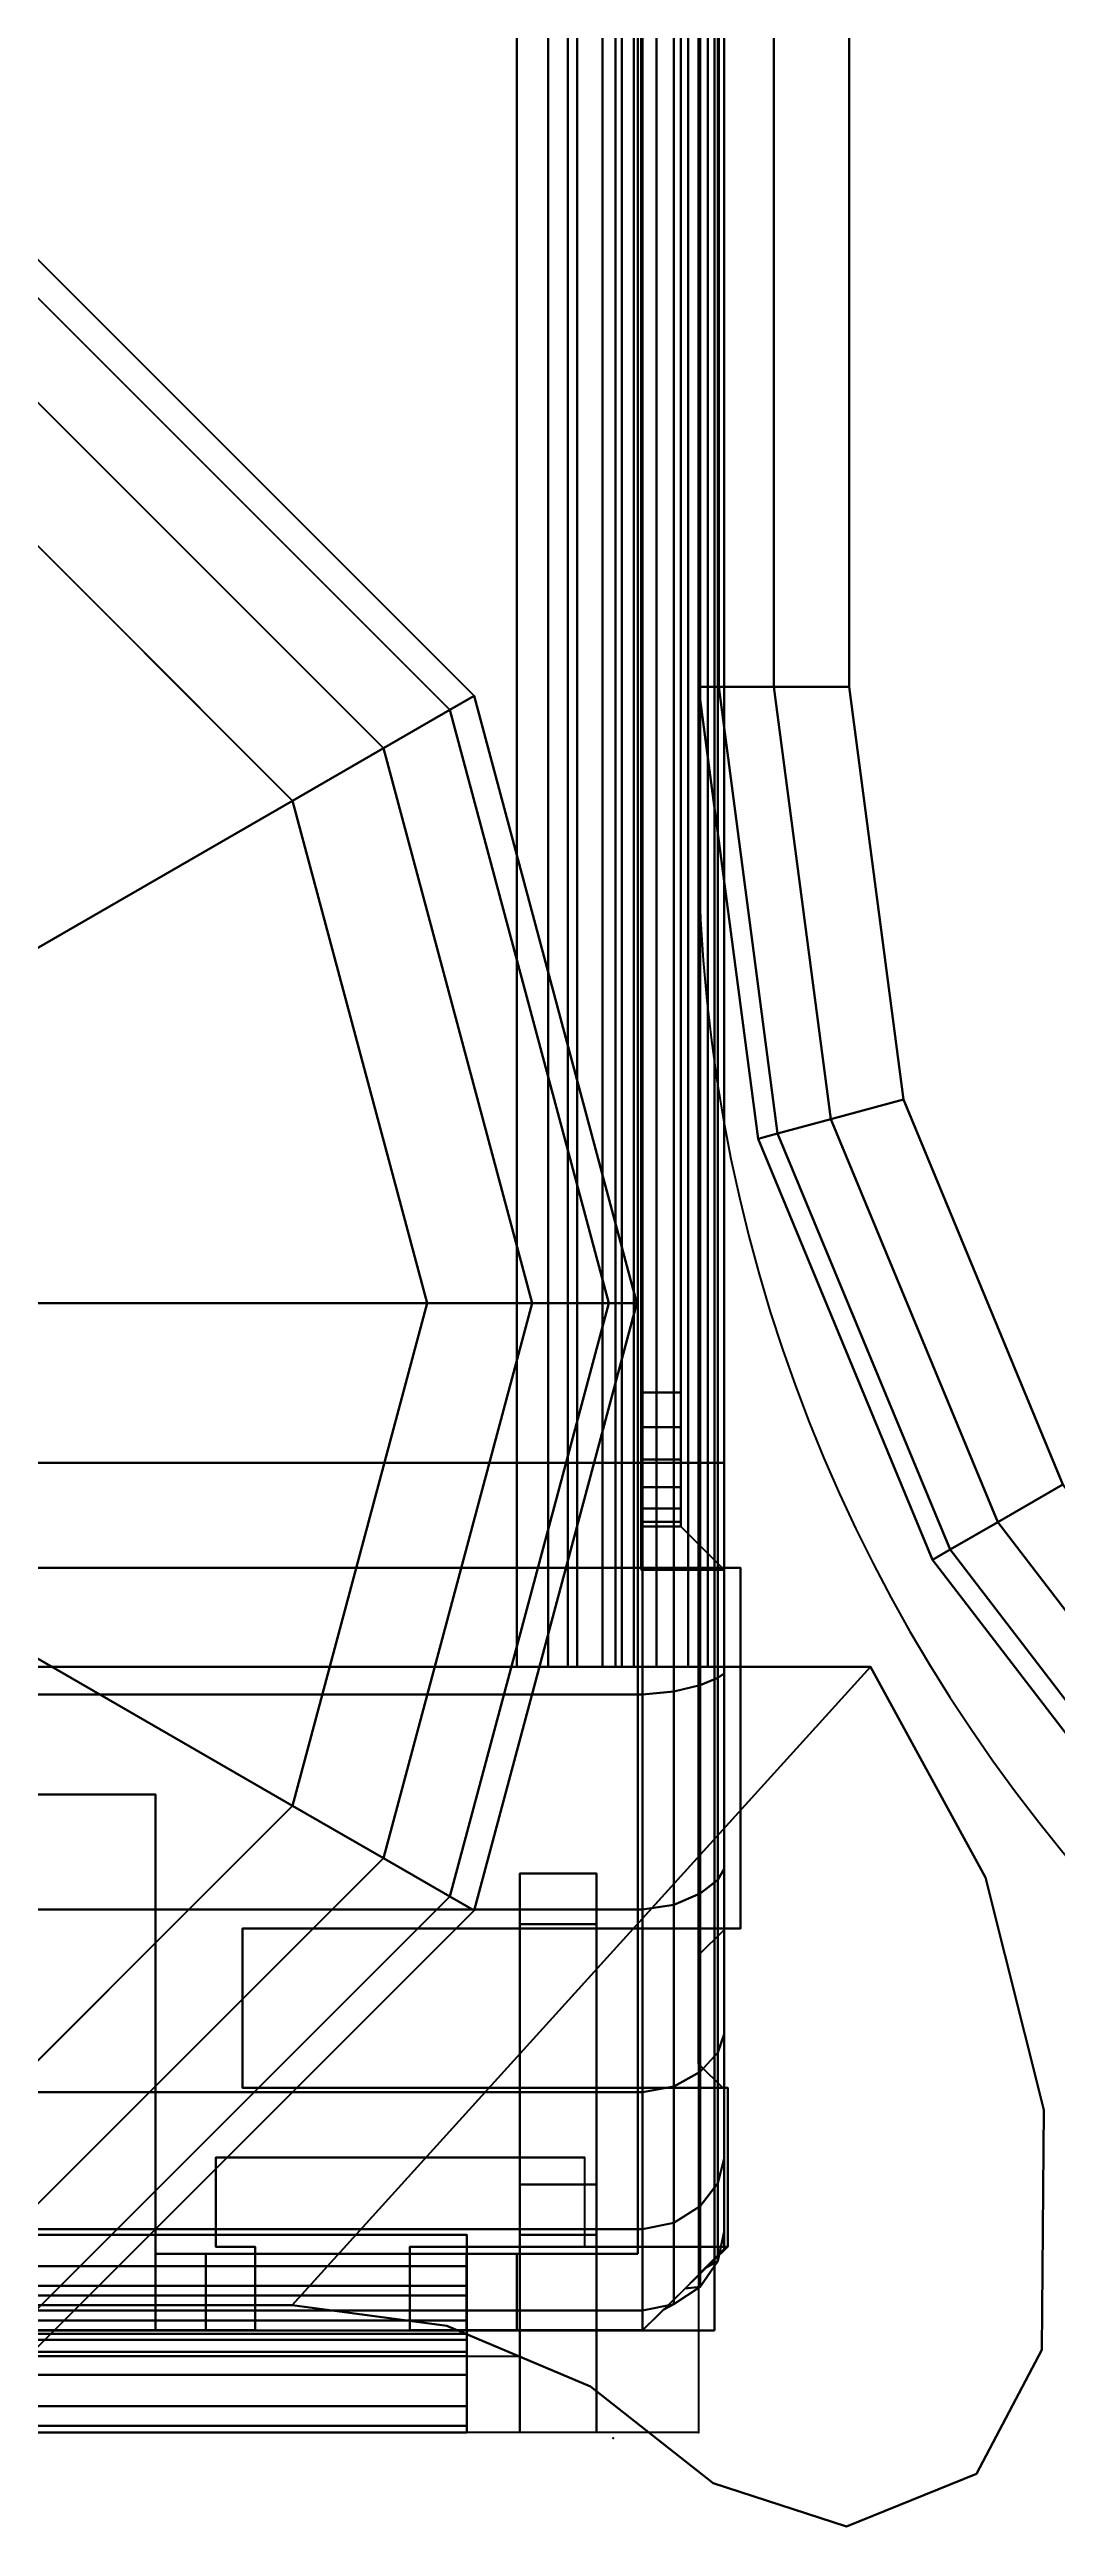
# Model space of a CAD drawing. Extents: x -170 to 1783, y -20 to 1205.
# Drawn here: x 171.407 to 172.194, y 685.189 to 687.13 of the extents above; entities that cross this region are included whole.
import ezdxf
from ezdxf.enums import TextEntityAlignment as Align

# ---------------------------------------------------------------- set-up
doc = ezdxf.new("R2010")
doc.units = 0
doc.header["$LTSCALE"] = 96
doc.header["$MEASUREMENT"] = 0
for name, color, linetype in [('A-FURN-3-PANEL-GLIDE', 7, 'Continuous'), ('A-FURN-3-PANEL-RACE', 7, 'Continuous'), ('A-FURN-3-PANEL-SIDE1', 7, 'Continuous'), ('A-FURN-3-PANEL-SIDE2', 7, 'Continuous'), ('A-FURN-3-PANEL-TOPCAP', 7, 'Continuous'), ('A-FURN-3-PANEL-TRIM', 7, 'Continuous'), ('A-FURN-3-WKSF-TOP', 7, 'Continuous'), ('A-FURN-3-WKSF-TRIM', 7, 'Continuous'), ('A-FURN-P-PNLS', 7, 'Continuous'), ('A-FURN-P-WKSF', 7, 'Continuous'), ('MAIN_PANEL', 7, 'Continuous'), ('MAIN_PANEL_COMP', 7, 'Continuous'), ('MAIN_WKSURF', 7, 'Continuous')]:
    doc.layers.add(name, color=color, linetype=linetype)

# ---------------------------------------------------------------- blocks, each defined once
blk = doc.blocks.new('EC-EFN-244')
at = {"layer": 'A-FURN-3-PANEL-GLIDE', "color": 20, "linetype": 'Continuous'}
for points in [[(22.6501, 1.8052, 0.2464), (22.6391, 1.8242, 0.1642), (23.115, 1.9517, 0.1642), (23.115, 1.9297, 0.2464)], [(22.6391, 1.8242, 0.1642), (22.6501, 1.8052, 0.0821), (23.115, 1.9297, 0.0821), (23.115, 1.9517, 0.1642)], [(23.115, 1.9297, 0.2464), (23.115, 1.9517, 0.1642), (23.5909, 1.8242, 0.1642), (23.5799, 1.8052, 0.2464)], [(23.115, 1.9517, 0.1642), (23.115, 1.9297, 0.0821), (23.5799, 1.8052, 0.0821), (23.5909, 1.8242, 0.1642)], [(22.6802, 1.7531, 0.3065), (22.6501, 1.8052, 0.2464), (23.115, 1.9297, 0.2464), (23.115, 1.8696, 0.3065)], [(22.6501, 1.8052, 0.0821), (22.6802, 1.7531, 0.022), (23.115, 1.8696, 0.022), (23.115, 1.9297, 0.0821)], [(23.115, 1.8696, 0.3065), (23.115, 1.9297, 0.2464), (23.5799, 1.8052, 0.2464), (23.5498, 1.7531, 0.3065)], [(23.115, 1.9297, 0.0821), (23.115, 1.8696, 0.022), (23.5498, 1.7531, 0.022), (23.5799, 1.8052, 0.0821)], [(22.7213, 1.682, 0.3285), (22.6802, 1.7531, 0.3065), (23.115, 1.8696, 0.3065), (23.115, 1.7875, 0.3285)], [(22.6802, 1.7531, 0.022), (22.7213, 1.682), (23.115, 1.7875), (23.115, 1.8696, 0.022)], [(23.115, 1.7875, 0.3285), (23.115, 1.8696, 0.3065), (23.5498, 1.7531, 0.3065), (23.5088, 1.682, 0.3285)], [(23.115, 1.8696, 0.022), (23.115, 1.7875), (23.5088, 1.682), (23.5498, 1.7531, 0.022)], [(22.3098, 1.4649, 0.2464), (22.2908, 1.4759, 0.1642), (22.6391, 1.8242, 0.1642), (22.6501, 1.8052, 0.2464)], [(22.2908, 1.4759, 0.1642), (22.3098, 1.4649, 0.0821), (22.6501, 1.8052, 0.0821), (22.6391, 1.8242, 0.1642)], [(22.3619, 1.4348, 0.3065), (22.3098, 1.4649, 0.2464), (22.6501, 1.8052, 0.2464), (22.6802, 1.7531, 0.3065)], [(22.3098, 1.4649, 0.0821), (22.3619, 1.4348, 0.022), (22.6802, 1.7531, 0.022), (22.6501, 1.8052, 0.0821)], [(23.5498, 1.7531, 0.3065), (23.5799, 1.8052, 0.2464), (23.9202, 1.4649, 0.2464), (23.8681, 1.4348, 0.3065)], [(23.5799, 1.8052, 0.0821), (23.5498, 1.7531, 0.022), (23.8681, 1.4348, 0.022), (23.9202, 1.4649, 0.0821)], [(23.5799, 1.8052, 0.2464), (23.5909, 1.8242, 0.1642), (23.9392, 1.4759, 0.1642), (23.9202, 1.4649, 0.2464)], [(23.5909, 1.8242, 0.1642), (23.5799, 1.8052, 0.0821), (23.9202, 1.4649, 0.0821), (23.9392, 1.4759, 0.1642)], [(23.0137, 1.1754, 0.3285), (22.7213, 1.682, 0.3285), (23.115, 1.7875, 0.3285), (23.115, 1.2025, 0.3285)], [(23.115, 1.2025, 0.3285), (23.115, 1.7875, 0.3285), (23.5088, 1.682, 0.3285), (23.2163, 1.1754, 0.3285)], [(22.433, 1.3937, 0.3285), (22.3619, 1.4348, 0.3065), (22.6802, 1.7531, 0.3065), (22.7213, 1.682, 0.3285)], [(22.3619, 1.4348, 0.022), (22.433, 1.3937), (22.7213, 1.682), (22.6802, 1.7531, 0.022)], [(23.5088, 1.682, 0.3285), (23.5498, 1.7531, 0.3065), (23.8681, 1.4348, 0.3065), (23.797, 1.3937, 0.3285)], [(23.5498, 1.7531, 0.022), (23.5088, 1.682), (23.797, 1.3937), (23.8681, 1.4348, 0.022)], [(22.9396, 1.1013, 0.3285), (22.433, 1.3937, 0.3285), (22.7213, 1.682, 0.3285), (23.0137, 1.1754, 0.3285)], [(23.2163, 1.1754, 0.3285), (23.5088, 1.682, 0.3285), (23.797, 1.3937, 0.3285), (23.2904, 1.1013, 0.3285)]]:
    blk.add_3dface(points, dxfattribs=at)
at = {"layer": 'A-FURN-3-PANEL-GLIDE', "color": 20, "linetype": 'Continuous', "invisible_edges": 12}
for points in [[(23.115, 1), (23.115, 1.7875), (22.7213, 1.682)], [(23.115, 1), (23.5088, 1.682), (23.115, 1.7875)], [(23.115, 1), (22.7213, 1.682), (22.433, 1.3937)], [(23.115, 1), (23.797, 1.3937), (23.5088, 1.682)]]:
    blk.add_3dface(points, dxfattribs=at)
at = {"layer": 'A-FURN-3-PANEL-RACE', "color": 40, "linetype": 'Continuous'}
for points, invisible_edges in [([(0.08, 2.0125, 3.515), (0.08, 2.0125, 0.3963), (23.92, 2.0125, 0.3963), (23.92, 2.0125, 3.515)], 8), ([(0.5, 1.5745, 0.3963), (23.5, 1.5745, 0.3963), (0.08, 2.0125, 0.3963), (0.08, 1.5745, 0.3963)], 3), ([(23.5, 1.5745, 0.3963), (23.92, 1.5745, 0.3963), (23.92, 2.0125, 0.3963), (0.08, 2.0125, 0.3963)], 8), ([(0.6, 2.0125, 4.0847), (0.6, 2.0125, 3.515), (23.4, 2.0125, 3.515), (23.4, 2.0125, 4.0847)], 2), ([(23.4, 1.9525, 3.515), (23.4, 1.9525, 4.0847), (23.4, 2.0125, 4.0847), (23.4, 2.0125, 3.515)], 2), ([(23.86, 1.9525, 3.515), (23.4, 1.9525, 3.515), (23.4, 2.0125, 3.515), (23.92, 2.0125, 3.515)], 8), ([(23.4, 1.9493, 4.1093), (23.4, 2.0072, 4.1248), (23.4, 2.0125, 4.0847), (23.4, 1.9525, 4.0847)], 5), ([(23.4, 1.9398, 4.1322), (23.4, 1.9918, 4.1622), (23.4, 2.0072, 4.1248), (23.4, 1.9493, 4.1093)], 5), ([(23.86, 1.5745, 3.515), (23.86, 1.9525, 3.515), (23.92, 2.0125, 3.515), (23.92, 1.5745, 3.515)], 2), ([(23.92, 1.8575, 3.1951), (23.92, 2.0125, 3.515), (23.92, 2.0125, 0.3963), (23.92, 1.8575, 1.4986)], 5), ([(23.92, 1.8181, 1.4986), (23.92, 1.8575, 1.4986), (23.92, 2.0125, 0.3963), (23.92, 1.5745, 0.3963)], 10), ([(23.92, 1.5745, 3.245), (23.92, 1.5745, 3.515), (23.92, 2.0125, 3.515), (23.92, 1.8575, 3.1951)], 4), ([(23.4, 1.9247, 4.1519), (23.4, 1.9671, 4.1943), (23.4, 1.9918, 4.1622), (23.4, 1.9398, 4.1322)], 5), ([(23.4, 1.905, 4.1669), (23.4, 1.935, 4.2189), (23.4, 1.9671, 4.1943), (23.4, 1.9247, 4.1519)], 5), ([(23.86, 1.9525, 0.4563), (0.14, 1.9525, 0.4563), (0.14, 1.9525, 3.515), (23.86, 1.9525, 3.515)], 4), ([(0.5, 1.5745, 0.4563), (0.14, 1.5745, 0.4563), (0.14, 1.9525, 0.4563), (23.5, 1.5745, 0.4563)], 12), ([(23.5, 1.5745, 0.4563), (0.14, 1.9525, 0.4563), (23.86, 1.9525, 0.4563), (23.86, 1.5745, 0.4563)], 1), ([(23.4, 1.9525, 3.515), (0.6, 1.9525, 3.515), (0.6, 1.9525, 4.0847), (23.4, 1.9525, 4.0847)], 1), ([(23.86, 1.9525, 0.4563), (23.86, 1.9525, 3.515), (23.86, 1.8575, 3.1951), (23.86, 1.8575, 1.4986)], 10), ([(23.86, 1.5745, 0.4563), (23.86, 1.9525, 0.4563), (23.86, 1.8575, 1.4986), (23.86, 1.8181, 1.4986)], 10), ([(23.86, 1.8575, 3.1951), (23.86, 1.9525, 3.515), (23.86, 1.5745, 3.515), (23.86, 1.5745, 3.245)], 1), ([(23.4, 1.8821, 4.1764), (23.4, 1.8976, 4.2344), (23.4, 1.935, 4.2189), (23.4, 1.905, 4.1669)], 5), ([(23.4, 1.8575, 4.1797), (23.4, 1.8575, 4.2397), (23.4, 1.8976, 4.2344), (23.4, 1.8821, 4.1764)], 4), ([(23.86, 1.5745, 1.7894), (23.86, 1.5745, 0.4563), (23.86, 1.8181, 1.4986), (23.86, 1.614, 1.7894)], 2), ([(23.92, 1.614, 1.7894), (23.92, 1.8181, 1.4986), (23.92, 1.5745, 0.3963), (23.92, 1.5745, 1.7894)], 2), ([(23.5, 1.2625, 0.3963), (23.5, 1.5745, 0.3963), (0.5, 1.5745, 0.3963), (21.902, 1.2625, 0.3963)], 6), ([(23.5, 1.2625, 0.4563), (21.902, 1.2625, 0.4563), (0.5, 1.5745, 0.4563), (23.5, 1.5745, 0.4563)], 6), ([(23.5, 1.5745, 0.3963), (23.5, 1.5745, 0.4563), (23.86, 1.5745, 0.4563), (23.92, 1.5745, 0.3963)], 4), ([(23.92, 1.5745, 0.3963), (23.86, 1.5745, 0.4563), (23.86, 1.5745, 1.7894), (23.92, 1.5745, 1.7894)], 1)]:
    blk.add_3dface(points, dxfattribs=dict(at, invisible_edges=invisible_edges))
for points in [[(0.6, 2.0072, 4.1248), (0.6, 2.0125, 4.0847), (23.4, 2.0125, 4.0847), (23.4, 2.0072, 4.1248)], [(0.6, 1.9918, 4.1622), (0.6, 2.0072, 4.1248), (23.4, 2.0072, 4.1248), (23.4, 1.9918, 4.1622)], [(0.6, 1.9671, 4.1943), (0.6, 1.9918, 4.1622), (23.4, 1.9918, 4.1622), (23.4, 1.9671, 4.1943)], [(0.6, 1.935, 4.2189), (0.6, 1.9671, 4.1943), (23.4, 1.9671, 4.1943), (23.4, 1.935, 4.2189)], [(23.4, 1.9493, 4.1093), (23.4, 1.9525, 4.0847), (0.6, 1.9525, 4.0847), (0.6, 1.9493, 4.1093)], [(23.4, 1.9398, 4.1322), (23.4, 1.9493, 4.1093), (0.6, 1.9493, 4.1093), (0.6, 1.9398, 4.1322)], [(23.4, 1.9247, 4.1519), (23.4, 1.9398, 4.1322), (0.6, 1.9398, 4.1322), (0.6, 1.9247, 4.1519)], [(0.6, 1.8976, 4.2344), (0.6, 1.935, 4.2189), (23.4, 1.935, 4.2189), (23.4, 1.8976, 4.2344)], [(23.4, 1.905, 4.1669), (23.4, 1.9247, 4.1519), (0.6, 1.9247, 4.1519), (0.6, 1.905, 4.1669)], [(23.4, 1.8821, 4.1764), (23.4, 1.905, 4.1669), (0.6, 1.905, 4.1669), (0.6, 1.8821, 4.1764)], [(0.6, 1.8575, 4.2397), (0.6, 1.8976, 4.2344), (23.4, 1.8976, 4.2344), (23.4, 1.8575, 4.2397)], [(23.4, 1.8575, 4.1797), (23.4, 1.8821, 4.1764), (0.6, 1.8821, 4.1764), (0.6, 1.8575, 4.1797)], [(0.6, 1.8575, 4.1797), (0.6, 1.8575, 4.2397), (23.4, 1.8575, 4.2397), (23.4, 1.8575, 4.1797)], [(23.86, 1.8575, 1.4986), (23.86, 1.8575, 3.1951), (23.92, 1.8575, 3.1951), (23.92, 1.8575, 1.4986)], [(23.92, 1.8181, 1.4986), (23.86, 1.8181, 1.4986), (23.86, 1.8575, 1.4986), (23.92, 1.8575, 1.4986)], [(23.86, 1.8575, 3.1951), (23.86, 1.5745, 3.245), (23.92, 1.5745, 3.245), (23.92, 1.8575, 3.1951)], [(23.92, 1.614, 1.7894), (23.86, 1.614, 1.7894), (23.86, 1.8181, 1.4986), (23.92, 1.8181, 1.4986)], [(23.92, 1.5745, 1.7894), (23.86, 1.5745, 1.7894), (23.86, 1.614, 1.7894), (23.92, 1.614, 1.7894)], [(23.5, 1.2625, 0.3963), (23.5, 1.2625, 0.4563), (23.5, 1.5745, 0.4563), (23.5, 1.5745, 0.3963)], [(23.86, 1.5745, 3.245), (23.86, 1.5745, 3.515), (23.92, 1.5745, 3.515), (23.92, 1.5745, 3.245)]]:
    blk.add_3dface(points, dxfattribs=at)
at = {"layer": 'A-FURN-3-PANEL-SIDE1', "color": 7, "linetype": 'Continuous'}
for points in [[(23.3224, 1.955, 43.7401), (23.3228, 0.045, 43.7401), (0.6776, 0.045, 43.7401), (0.6776, 1.955, 43.7401)], [(23.3224, 0.045, 4.2397), (23.3224, 1.955, 4.2397), (0.6776, 1.955, 4.2397), (0.6776, 0.045, 4.2397)], [(23.3228, 0.045, 43.7401), (23.3224, 1.955, 43.7401), (23.3224, 1.955, 4.2397), (23.3224, 0.045, 4.2397)]]:
    blk.add_3dface(points, dxfattribs=at)
at = {"layer": 'A-FURN-3-PANEL-SIDE2', "color": 7, "linetype": 'Continuous'}
blk.add_3dface([(0.6776, 1.955, 43.7401), (0.6776, 1.955, 4.2397), (23.3224, 1.955, 4.2397), (23.3224, 1.955, 43.7401)], dxfattribs=at)
at = {"layer": 'A-FURN-3-PANEL-TOPCAP', "color": 60, "linetype": 'Continuous'}
for points, invisible_edges in [([(0.76, 2.02, 44.286), (0.76, 2.02, 44.161), (23.24, 2.02, 44.161), (23.24, 2.02, 44.286)], 5), ([(23.24, 2, 44.141), (23.24, 2.02, 44.161), (0.76, 2.02, 44.161), (0.76, 2, 44.141)], 5), ([(23.24, 2.02, 44.036), (23.24, 2, 44.056), (0.76, 2, 44.056), (0.76, 2.02, 44.036)], 5), ([(0.76, 2.02, 44.036), (0.815, 2.02, 43.7741), (23.185, 2.02, 43.7741), (23.24, 2.02, 44.036)], 5), ([(23.185, 2.02, 43.7741), (0.815, 2.02, 43.7741), (0.815, 1.986, 43.7401), (23.185, 1.986, 43.7401)], 10), ([(23.185, 2.02, 43.7741), (23.185, 1.986, 43.7401), (23.2122, 1.986, 43.7365), (23.221, 2.02, 43.7693)], 5), ([(23.185, 2.02, 43.7741), (23.221, 2.02, 43.7693), (23.3404, 2.02, 44.0218), (23.24, 2.02, 44.036)], 10), ([(23.221, 2.02, 43.7693), (23.2122, 1.986, 43.7365), (23.2375, 1.986, 43.726), (23.2545, 2.02, 43.7554)], 5), ([(23.4331, 2.02, 43.9807), (23.3404, 2.02, 44.0218), (23.221, 2.02, 43.7693), (23.2545, 2.02, 43.7554)], 10), ([(23.2545, 2.02, 43.7554), (23.2375, 1.986, 43.726), (23.2593, 1.986, 43.7093), (23.2833, 2.02, 43.7333)], 5), ([(23.4051, 2.02, 44.2633), (23.24, 2.02, 44.286), (23.24, 2.02, 44.161), (23.3727, 2.02, 44.1426)], 10), ([(23.3727, 2.02, 44.1426), (23.24, 2.02, 44.161), (23.24, 2, 44.141), (23.3676, 2, 44.1232)], 10), ([(23.3456, 2, 44.0411), (23.24, 2, 44.056), (23.24, 2.02, 44.036), (23.3404, 2.02, 44.0218)], 10), ([(23.2545, 2.02, 43.7554), (23.2833, 2.02, 43.7333), (23.5111, 2.02, 43.9159), (23.4331, 2.02, 43.9807)], 10), ([(23.2833, 2.02, 43.7333), (23.2593, 1.986, 43.7093), (23.276, 1.986, 43.6875), (23.3054, 2.02, 43.7045)], 5), ([(23.3054, 2.02, 43.7045), (23.276, 1.986, 43.6875), (23.2864, 1.986, 43.6622), (23.3193, 2.02, 43.671)], 5), ([(23.5685, 2.02, 43.8323), (23.5111, 2.02, 43.9159), (23.2833, 2.02, 43.7333), (23.3054, 2.02, 43.7045)], 10), ([(23.3193, 2.02, 43.671), (23.2864, 1.986, 43.6622), (23.29, 1.986, 43.635), (23.324, 2.02, 43.635)], 1), ([(23.3054, 2.02, 43.7045), (23.3193, 2.02, 43.671), (23.601, 2.02, 43.7363), (23.5685, 2.02, 43.8323)], 10), ([(23.3193, 2.02, 43.671), (23.324, 2.02, 43.635), (23.606, 2.02, 43.635), (23.601, 2.02, 43.7363)], 8), ([(23.324, 2.02, 43.635), (23.324, -0.02, 43.635), (23.606, -0.02, 43.635), (23.606, 2.02, 43.635)], 5), ([(23.4431, 2, 43.998), (23.3456, 2, 44.0411), (23.3404, 2.02, 44.0218), (23.4331, 2.02, 43.9807)], 10), ([(23.4956, 2.02, 44.0891), (23.3727, 2.02, 44.1426), (23.3676, 2, 44.1232), (23.4856, 2, 44.0717)], 10), ([(23.5581, 2.02, 44.1974), (23.4051, 2.02, 44.2633), (23.3727, 2.02, 44.1426), (23.4956, 2.02, 44.0891)], 10), ([(23.5252, 2, 43.9301), (23.4431, 2, 43.998), (23.4331, 2.02, 43.9807), (23.5111, 2.02, 43.9159)], 10), ([(23.5995, 2.02, 44.0044), (23.4956, 2.02, 44.0891), (23.4856, 2, 44.0717), (23.5854, 2, 43.9903)], 10), ([(23.6879, 2.02, 44.0929), (23.5581, 2.02, 44.1974), (23.4956, 2.02, 44.0891), (23.5995, 2.02, 44.0044)], 10), ([(23.5858, 2, 43.8424), (23.5252, 2, 43.9301), (23.5111, 2.02, 43.9159), (23.5685, 2.02, 43.8323)], 10), ([(23.6202, 2, 43.7415), (23.5858, 2, 43.8424), (23.5685, 2.02, 43.8323), (23.601, 2.02, 43.7363)], 10), ([(23.6768, 2.02, 43.8949), (23.5995, 2.02, 44.0044), (23.5854, 2, 43.9903), (23.6595, 2, 43.8849)], 10), ([(23.7851, 2.02, 43.9575), (23.6879, 2.02, 44.0929), (23.5995, 2.02, 44.0044), (23.6768, 2.02, 43.8949)], 10), ([(23.6259, 2, 43.635), (23.6202, 2, 43.7415), (23.601, 2.02, 43.7363), (23.606, 2.02, 43.635)], 2), ([(23.606, 2.02, 43.635), (23.606, -0.02, 43.635), (23.6259, 0, 43.635), (23.6259, 2, 43.635)], 5), ([(23.7217, 2.02, 43.7687), (23.6768, 2.02, 43.8949), (23.6595, 2, 43.8849), (23.7024, 2, 43.7635)], 10), ([(23.8425, 2.02, 43.8011), (23.7851, 2.02, 43.9575), (23.6768, 2.02, 43.8949), (23.7217, 2.02, 43.7687)], 10), ([(23.731, 2.02, 43.635), (23.7217, 2.02, 43.7687), (23.7024, 2, 43.7635), (23.711, 2, 43.635)], 2), ([(23.711, 2, 43.635), (23.711, 0, 43.635), (23.731, -0.02, 43.635), (23.731, 2.02, 43.635)], 5), ([(23.856, 2.02, 43.635), (23.8425, 2.02, 43.8011), (23.7217, 2.02, 43.7687), (23.731, 2.02, 43.635)], 2), ([(23.856, -0.02, 43.635), (23.856, 2.02, 43.635), (23.731, 2.02, 43.635), (23.731, -0.02, 43.635)], 5), ([(23.8715, 2.0047, 43.635), (23.856, 2.02, 43.635), (23.856, -0.02, 43.635), (23.8715, -0.0047, 43.635)], 10), ([(0.76, 2, 44.141), (0.76, 2, 44.056), (23.24, 2, 44.056), (23.24, 2, 44.141)], 5), ([(23.3676, 2, 44.1232), (23.24, 2, 44.141), (23.24, 2, 44.056), (23.3456, 2, 44.0411)], 10), ([(23.4856, 2, 44.0717), (23.3676, 2, 44.1232), (23.3456, 2, 44.0411), (23.4431, 2, 43.998)], 10), ([(23.5854, 2, 43.9903), (23.4856, 2, 44.0717), (23.4431, 2, 43.998), (23.5252, 2, 43.9301)], 10), ([(23.6595, 2, 43.8849), (23.5854, 2, 43.9903), (23.5252, 2, 43.9301), (23.5858, 2, 43.8424)], 10), ([(23.7024, 2, 43.7635), (23.6595, 2, 43.8849), (23.5858, 2, 43.8424), (23.6202, 2, 43.7415)], 10), ([(23.711, 2, 43.635), (23.7024, 2, 43.7635), (23.6202, 2, 43.7415), (23.6259, 2, 43.635)], 2), ([(23.711, 0, 43.635), (23.711, 2, 43.635), (23.6259, 2, 43.635), (23.6259, 0, 43.635)], 5), ([(23.8715, -0.0047, 43.635), (23.8871, 0.0106, 43.635), (23.8871, 1.9894, 43.635), (23.8715, 2.0047, 43.635)], 10), ([(23.9035, 1.9727, 43.635), (23.8871, 1.9894, 43.635), (23.8871, 0.0106, 43.635), (23.9035, 0.0273, 43.635)], 10), ([(23.9035, 0.0273, 43.635), (23.92, 0.044, 43.635), (23.92, 1.956, 43.635), (23.9035, 1.9727, 43.635)], 8)]:
    blk.add_3dface(points, dxfattribs=dict(at, invisible_edges=invisible_edges))
for points in [[(23.24, 2.02, 44.286), (23.24, 2.0151, 44.3105), (0.76, 2.0151, 44.3105), (0.76, 2.02, 44.286)], [(23.24, 2.02, 44.286), (23.4051, 2.02, 44.2633), (23.4087, 2.0151, 44.2864), (23.24, 2.0151, 44.3105)], [(23.29, 1.955, 43.635), (23.324, 1.955, 43.635), (23.324, 2.02, 43.635), (23.29, 1.986, 43.635)], [(23.4051, 2.02, 44.2633), (23.5581, 2.02, 44.1974), (23.5669, 2.0151, 44.2168), (23.4087, 2.0151, 44.2864)], [(23.5581, 2.02, 44.1974), (23.6879, 2.02, 44.0929), (23.7022, 2.0151, 44.1072), (23.5669, 2.0151, 44.2168)], [(23.6879, 2.02, 44.0929), (23.7851, 2.02, 43.9575), (23.8045, 2.0151, 43.9663), (23.7022, 2.0151, 44.1072)], [(23.7851, 2.02, 43.9575), (23.8425, 2.02, 43.8011), (23.8656, 2.0151, 43.8047), (23.8045, 2.0151, 43.9663)], [(23.8425, 2.02, 43.8011), (23.856, 2.02, 43.635), (23.8715, 2.0047, 43.635), (23.8656, 2.0151, 43.8047)], [(23.24, 2.0151, 44.3105), (23.24, 2.0013, 44.3313), (0.76, 2.0013, 44.3313), (0.76, 2.0151, 44.3105)], [(23.24, 2.0013, 44.3313), (23.24, 1.9805, 44.3451), (0.76, 1.9805, 44.3451), (0.76, 2.0013, 44.3313)], [(23.24, 2.0151, 44.3105), (23.4087, 2.0151, 44.2864), (23.4144, 2.0013, 44.3065), (23.24, 2.0013, 44.3313)], [(23.24, 2.0013, 44.3313), (23.4144, 2.0013, 44.3065), (23.4194, 1.9805, 44.3203), (23.24, 1.9805, 44.3451)], [(23.4087, 2.0151, 44.2864), (23.5669, 2.0151, 44.2168), (23.5775, 2.0013, 44.2349), (23.4144, 2.0013, 44.3065)], [(23.4144, 2.0013, 44.3065), (23.5775, 2.0013, 44.2349), (23.5864, 1.9805, 44.248), (23.4194, 1.9805, 44.3203)], [(23.5669, 2.0151, 44.2168), (23.7022, 2.0151, 44.1072), (23.7172, 2.0013, 44.1222), (23.5775, 2.0013, 44.2349)], [(23.5775, 2.0013, 44.2349), (23.7172, 2.0013, 44.1222), (23.7287, 1.9805, 44.1337), (23.5864, 1.9805, 44.248)], [(23.7022, 2.0151, 44.1072), (23.8045, 2.0151, 43.9663), (23.8226, 2.0013, 43.977), (23.7172, 2.0013, 44.1222)], [(23.7172, 2.0013, 44.1222), (23.8226, 2.0013, 43.977), (23.8356, 1.9805, 43.9859), (23.7287, 1.9805, 44.1337)], [(23.8045, 2.0151, 43.9663), (23.8656, 2.0151, 43.8047), (23.8857, 2.0013, 43.8104), (23.8226, 2.0013, 43.977)], [(23.8226, 2.0013, 43.977), (23.8857, 2.0013, 43.8104), (23.8994, 1.9805, 43.8155), (23.8356, 1.9805, 43.9859)], [(23.8656, 2.0151, 43.8047), (23.8715, 2.0047, 43.635), (23.8871, 1.9894, 43.635), (23.8857, 2.0013, 43.8104)], [(23.8857, 2.0013, 43.8104), (23.8871, 1.9894, 43.635), (23.9035, 1.9727, 43.635), (23.8994, 1.9805, 43.8155)], [(23.24, 1.9805, 44.3451), (23.24, 1.956, 44.35), (0.76, 1.956, 44.35), (0.76, 1.9805, 44.3451)], [(23.185, 1.955, 43.7401), (23.185, 1.986, 43.7401), (0.815, 1.986, 43.7401), (0.815, 1.955, 43.7401)], [(23.185, 1.955, 43.7401), (23.2122, 1.955, 43.7365), (23.2122, 1.986, 43.7365), (23.185, 1.986, 43.7401)], [(23.2122, 1.955, 43.7365), (23.2375, 1.955, 43.726), (23.2375, 1.986, 43.726), (23.2122, 1.986, 43.7365)], [(23.2375, 1.955, 43.726), (23.2593, 1.955, 43.7093), (23.2593, 1.986, 43.7093), (23.2375, 1.986, 43.726)], [(23.24, 1.9805, 44.3451), (23.4194, 1.9805, 44.3203), (23.4216, 1.956, 44.3252), (23.24, 1.956, 44.35)], [(23.2593, 1.955, 43.7093), (23.276, 1.955, 43.6875), (23.276, 1.986, 43.6875), (23.2593, 1.986, 43.7093)], [(23.276, 1.955, 43.6875), (23.2864, 1.955, 43.6622), (23.2864, 1.986, 43.6622), (23.276, 1.986, 43.6875)], [(23.2864, 1.955, 43.6622), (23.29, 1.955, 43.635), (23.29, 1.986, 43.635), (23.2864, 1.986, 43.6622)], [(23.4194, 1.9805, 44.3203), (23.5864, 1.9805, 44.248), (23.5901, 1.956, 44.2528), (23.4216, 1.956, 44.3252)], [(23.5864, 1.9805, 44.248), (23.7287, 1.9805, 44.1337), (23.7332, 1.956, 44.1382), (23.5901, 1.956, 44.2528)], [(23.7287, 1.9805, 44.1337), (23.8356, 1.9805, 43.9859), (23.8405, 1.956, 43.9895), (23.7332, 1.956, 44.1382)], [(23.8356, 1.9805, 43.9859), (23.8994, 1.9805, 43.8155), (23.9043, 1.956, 43.8177), (23.8405, 1.956, 43.9895)], [(23.8994, 1.9805, 43.8155), (23.9035, 1.9727, 43.635), (23.92, 1.956, 43.635), (23.9043, 1.956, 43.8177)], [(0.76, 0.044, 44.35), (0.76, 1.956, 44.35), (23.24, 1.956, 44.35), (23.24, 0.044, 44.35)], [(23.4216, 0.044, 44.3252), (23.24, 0.044, 44.35), (23.24, 1.956, 44.35), (23.4216, 1.956, 44.3252)], [(23.5901, 0.044, 44.2528), (23.4216, 0.044, 44.3252), (23.4216, 1.956, 44.3252), (23.5901, 1.956, 44.2528)], [(23.7332, 0.044, 44.1382), (23.5901, 0.044, 44.2528), (23.5901, 1.956, 44.2528), (23.7332, 1.956, 44.1382)], [(23.8405, 0.044, 43.9895), (23.7332, 0.044, 44.1382), (23.7332, 1.956, 44.1382), (23.8405, 1.956, 43.9895)], [(23.9043, 0.044, 43.8177), (23.8405, 0.044, 43.9895), (23.8405, 1.956, 43.9895), (23.9043, 1.956, 43.8177)], [(23.92, 0.044, 43.635), (23.9043, 0.044, 43.8177), (23.9043, 1.956, 43.8177), (23.92, 1.956, 43.635)]]:
    blk.add_3dface(points, dxfattribs=at)
at = {"layer": 'A-FURN-3-PANEL-TRIM', "color": 60, "linetype": 'Continuous'}
for points, invisible_edges in [([(23.5649, 2.2249, 3.5747), (23.4, 2.1348, 3.5747), (23.935, 2.269, 3.5747), (23.7471, 2.2706, 3.5747)], 2), ([(23.5649, 2.2249, 4.2397), (23.7471, 2.2706, 4.2397), (23.935, 2.269, 4.2397), (23.4, 2.1348, 4.2397)], 4), ([(23.5649, 2.2249, 3.8013), (23.7471, 2.2706, 3.8013), (23.935, 2.269, 3.8013), (23.4, 2.1348, 3.8013)], 4), ([(23.5649, 2.2249, 4.013), (23.4, 2.1348, 4.013), (23.935, 2.269, 4.013), (23.7471, 2.2706, 4.013)], 2), ([(23.935, 2.269, 3.5747), (23.4, 2.1348, 3.5747), (24.0735, 2.1159, 3.5747), (24.0322, 2.2178, 3.5747)], 3), ([(23.935, 2.269, 4.2397), (24.0322, 2.2178, 4.2397), (24.0735, 2.1159, 4.2397), (23.4, 2.1348, 4.2397)], 12), ([(23.935, 2.269, 3.8013), (24.0322, 2.2178, 3.8013), (24.0735, 2.1159, 3.8013), (23.4, 2.1348, 3.8013)], 12), ([(23.935, 2.269, 4.013), (23.4, 2.1348, 4.013), (24.0735, 2.1159, 4.013), (24.0322, 2.2178, 4.013)], 3), ([(23.4, 2.1348, 3.5747), (23.4, 0.3185, 3.5747), (23.9, 0.3185, 3.5747), (23.9, 1.6815, 3.5747)], 10), ([(24.0735, 2.1159, 3.5747), (23.4, 2.1348, 3.5747), (23.9639, 1.9153, 3.5747), (24.0395, 2.0114, 3.5747)], 3), ([(23.9639, 1.9153, 3.5747), (23.4, 2.1348, 3.5747), (23.9, 1.6815, 3.5747), (23.9163, 1.8027, 3.5747)], 3), ([(23.4, 2.1348, 4.2397), (23.9, 1.6815, 4.2397), (23.9, 0.3185, 4.2397), (23.4, 0.3185, 4.2397)], 5), ([(24.0735, 2.1159, 4.2397), (24.0395, 2.0114, 4.2397), (23.9639, 1.9153, 4.2397), (23.4, 2.1348, 4.2397)], 12), ([(23.9639, 1.9153, 4.2397), (23.9163, 1.8027, 4.2397), (23.9, 1.6815, 4.2397), (23.4, 2.1348, 4.2397)], 12), ([(24.0735, 2.1159, 3.8013), (24.0395, 2.0114, 3.8013), (23.9639, 1.9153, 3.8013), (23.4, 2.1348, 3.8013)], 12), ([(23.9639, 1.9153, 3.8013), (23.9163, 1.8027, 3.8013), (23.9, 1.6815, 3.8013), (23.4, 2.1348, 3.8013)], 12), ([(24.0735, 2.1159, 4.013), (23.4, 2.1348, 4.013), (23.9639, 1.9153, 4.013), (24.0395, 2.0114, 4.013)], 3), ([(23.9639, 1.9153, 4.013), (23.4, 2.1348, 4.013), (23.9, 1.6815, 4.013), (23.9163, 1.8027, 4.013)], 3), ([(23.605, -0.0328, 43.635), (23.3224, -0.0328, 43.635), (23.3224, 2.0328, 43.635), (23.605, 2.0328, 43.635)], 8), ([(23.8543, 2.0228, 43.635), (23.8543, 1.9109, 43.635), (23.7845, 1.9109, 43.635), (23.7299, 2.0228, 43.635)], 6), ([(23.7845, 1.9109, 4.2397), (23.7845, 1.9109, 43.635), (23.8543, 1.9109, 43.635), (23.8543, 1.9109, 4.2397)], 2), ([(23.8543, 1.6527, 43.635), (23.9198, 1.6527, 43.635), (23.9198, 0.3473, 43.635), (23.8543, 0.3473, 43.635)], 8), ([(23.7299, 0.3574, 43.635), (23.605, 0.3574, 43.635), (23.605, 1.6426, 43.635), (23.7299, 1.6426, 43.635)], 10), ([(23.8543, 0.3782, 43.635), (23.7845, 0.3782, 43.635), (23.7845, 1.6218, 43.635), (23.8543, 1.6218, 43.635)], 10)]:
    blk.add_3dface(points, dxfattribs=dict(at, invisible_edges=invisible_edges))
for points in [[(23.5649, 2.2249, 4.013), (23.7471, 2.2706, 4.013), (23.7471, 2.2706, 4.2397), (23.5649, 2.2249, 4.2397)], [(23.5649, 2.2249, 3.5747), (23.7471, 2.2706, 3.5747), (23.7471, 2.2706, 3.8013), (23.5649, 2.2249, 3.8013)], [(23.7471, 2.2706, 4.013), (23.935, 2.269, 4.013), (23.935, 2.269, 4.2397), (23.7471, 2.2706, 4.2397)], [(23.7471, 2.2706, 3.5747), (23.935, 2.269, 3.5747), (23.935, 2.269, 3.8013), (23.7471, 2.2706, 3.8013)], [(23.935, 2.269, 4.013), (24.0322, 2.2178, 4.013), (24.0322, 2.2178, 4.2397), (23.935, 2.269, 4.2397)], [(23.935, 2.269, 3.5747), (24.0322, 2.2178, 3.5747), (24.0322, 2.2178, 3.8013), (23.935, 2.269, 3.8013)], [(23.4, 2.1348, 4.013), (23.5649, 2.2249, 4.013), (23.5649, 2.2249, 4.2397), (23.4, 2.1348, 4.2397)], [(23.4, 2.1348, 3.5747), (23.5649, 2.2249, 3.5747), (23.5649, 2.2249, 3.8013), (23.4, 2.1348, 3.8013)], [(24.0322, 2.2178, 4.013), (24.0735, 2.1159, 4.013), (24.0735, 2.1159, 4.2397), (24.0322, 2.2178, 4.2397)], [(24.0322, 2.2178, 3.5747), (24.0735, 2.1159, 3.5747), (24.0735, 2.1159, 3.8013), (24.0322, 2.2178, 3.8013)], [(23.4, 0.3185, 3.5747), (23.4, 2.1348, 3.5747), (23.4, 2.1348, 4.2397), (23.4, 0.3185, 4.2397)], [(23.4, 2.1348, 3.8013), (23.9, 1.6815, 3.8013), (23.9, 1.6815, 4.013), (23.4, 2.1348, 4.013)], [(24.0735, 2.1159, 4.013), (24.0395, 2.0114, 4.013), (24.0395, 2.0114, 4.2397), (24.0735, 2.1159, 4.2397)], [(24.0735, 2.1159, 3.5747), (24.0395, 2.0114, 3.5747), (24.0395, 2.0114, 3.8013), (24.0735, 2.1159, 3.8013)], [(23.3224, 1.955, 4.2397), (23.3224, 2.0328, 4.2397), (23.3224, 2.0328, 43.635), (23.3224, 1.955, 43.635)], [(23.605, 2.0328, 4.2397), (23.605, 2.0328, 43.635), (23.3224, 2.0328, 43.635), (23.3224, 2.0328, 4.2397)], [(23.605, 1.6426, 43.635), (23.605, 2.0328, 43.635), (23.605, 2.0328, 4.2397), (23.605, 1.6426, 4.2397)], [(23.8543, 2.0228, 4.2397), (23.8543, 2.0228, 43.635), (23.7299, 2.0228, 43.635), (23.7299, 2.0228, 4.2397)], [(23.7299, 2.0228, 43.635), (23.7299, 1.6426, 43.635), (23.7299, 1.6426, 4.2397), (23.7299, 2.0228, 4.2397)], [(23.9198, 1.956, 4.2397), (23.9198, 1.956, 43.635), (23.8543, 2.0228, 43.635), (23.8543, 2.0228, 4.2397)], [(23.9198, 1.956, 43.635), (23.9198, 1.7737, 43.635), (23.8543, 1.7737, 43.635), (23.8543, 2.0228, 43.635)], [(24.0395, 2.0114, 4.013), (23.9639, 1.9153, 4.013), (23.9639, 1.9153, 4.2397), (24.0395, 2.0114, 4.2397)], [(24.0395, 2.0114, 3.5747), (23.9639, 1.9153, 3.5747), (23.9639, 1.9153, 3.8013), (24.0395, 2.0114, 3.8013)], [(23.9198, 1.7737, 43.635), (23.9198, 1.956, 43.635), (23.9198, 1.956, 4.2397), (23.9198, 1.7737, 4.2397)], [(23.7845, 1.6218, 43.635), (23.7845, 1.9109, 43.635), (23.7845, 1.9109, 4.2397), (23.7845, 1.6218, 4.2397)], [(23.8543, 1.9109, 43.635), (23.8543, 1.7737, 43.635), (23.8543, 1.7737, 4.2397), (23.8543, 1.9109, 4.2397)], [(23.9639, 1.9153, 4.013), (23.9163, 1.8027, 4.013), (23.9163, 1.8027, 4.2397), (23.9639, 1.9153, 4.2397)], [(23.9639, 1.9153, 3.5747), (23.9163, 1.8027, 3.5747), (23.9163, 1.8027, 3.8013), (23.9639, 1.9153, 3.8013)], [(23.9163, 1.8027, 4.013), (23.9, 1.6815, 4.013), (23.9, 1.6815, 4.2397), (23.9163, 1.8027, 4.2397)], [(23.9163, 1.8027, 3.5747), (23.9, 1.6815, 3.5747), (23.9, 1.6815, 3.8013), (23.9163, 1.8027, 3.8013)], [(23.8543, 1.7737, 4.2397), (23.8543, 1.7737, 43.635), (23.9198, 1.7737, 43.635), (23.9198, 1.7737, 4.2397)], [(23.9, 1.6815, 4.2397), (23.9, 1.6815, 3.5747), (23.9, 0.3185, 3.5747), (23.9, 0.3185, 4.2397)], [(23.8543, 1.6527, 43.635), (23.8543, 1.6218, 43.635), (23.8543, 1.6218, 4.2397), (23.8543, 1.6527, 4.2397)], [(23.9198, 1.6527, 4.2397), (23.9198, 1.6527, 43.635), (23.8543, 1.6527, 43.635), (23.8543, 1.6527, 4.2397)], [(23.9198, 1.6527, 43.635), (23.9198, 1.6527, 4.2397), (23.9198, 0.3473, 4.2397), (23.9198, 0.3473, 43.635)], [(23.7299, 1.6426, 4.2397), (23.7299, 1.6426, 43.635), (23.605, 1.6426, 43.635), (23.605, 1.6426, 4.2397)], [(23.8543, 1.6218, 4.2397), (23.8543, 1.6218, 43.635), (23.7845, 1.6218, 43.635), (23.7845, 1.6218, 4.2397)]]:
    blk.add_3dface(points, dxfattribs=at)
at = {"layer": 'A-FURN-P-PNLS', "color": 60, "linetype": 'Continuous'}
for p, q in [((0, 2), (24, 2)), ((24, 2), (24, 0))]:
    blk.add_line(p, q, dxfattribs=at)
at = {"layer": 'MAIN_PANEL', "color": 7, "linetype": 'Continuous'}
for p in [(24, 2), (24, 2, 43.663), (24, 2)]:
    blk.add_point(p, dxfattribs=at)
blk = doc.blocks.new('EC-EC-1')
at = {"layer": 'A-FURN-3-PANEL-RACE', "color": 40, "linetype": 'Continuous'}
for points, invisible_edges in [([(0, 0, 3.515), (0, 0, 0.3963), (0, 1.8399, 0.3963), (0, 1.8399, 3.515)], 8), ([(0, 0.1015, 4.0847), (0, 0.1015, 3.515), (0, 1.7384, 3.515), (0, 1.7384, 4.0847)], 2), ([(0.06, 0.1015, 4.0847), (0.06, 1.7384, 4.0847), (0.06, 1.7384, 3.515), (0.06, 0.1015, 3.515)], 4), ([(0.06, 0.1015, 3.515), (0, 0.1015, 3.515), (0, 0.1015, 4.0847), (0.06, 0.1015, 4.0847)], 4), ([(0.0632, 0.1015, 4.1093), (0.06, 0.1015, 4.0847), (0, 0.1015, 4.0847), (0.0053, 0.1015, 4.1248)], 10), ([(0.0727, 0.1015, 4.1322), (0.0632, 0.1015, 4.1093), (0.0053, 0.1015, 4.1248), (0.0208, 0.1015, 4.1622)], 10), ([(0.0878, 0.1015, 4.1519), (0.0727, 0.1015, 4.1322), (0.0208, 0.1015, 4.1622), (0.0454, 0.1015, 4.1943)], 10), ([(0.1075, 0.1015, 4.1669), (0.0878, 0.1015, 4.1519), (0.0454, 0.1015, 4.1943), (0.0775, 0.1015, 4.2189)], 10), ([(0.1304, 0.1015, 4.1764), (0.1075, 0.1015, 4.1669), (0.0775, 0.1015, 4.2189), (0.1149, 0.1015, 4.2344)], 10), ([(0.155, 0.1015, 4.1797), (0.1304, 0.1015, 4.1764), (0.1149, 0.1015, 4.2344), (0.155, 0.1015, 4.2397)], 2), ([(0.438, 0.06, 3.515), (0.438, 0, 3.515), (0, 0, 3.515), (0, 0.06, 3.515)], 4), ([(0.06, 0.06, 0.4563), (0.155, 0.06, 1.4986), (0.155, 0.06, 3.1951), (0.06, 0.06, 3.515)], 5), ([(0.438, 0.06, 0.4563), (0.1945, 0.06, 1.4986), (0.155, 0.06, 1.4986), (0.06, 0.06, 0.4563)], 5), ([(0.155, 0.06, 3.1951), (0.438, 0.06, 3.245), (0.438, 0.06, 3.515), (0.06, 0.06, 3.515)], 8), ([(0.438, 0.06, 1.7894), (0.3985, 0.06, 1.7894), (0.1945, 0.06, 1.4986), (0.438, 0.06, 0.4563)], 4), ([(0.438, 0, 0.3963), (0.438, 0, 1.7894), (0.438, 0.06, 1.7894), (0.438, 0.06, 0.4563)], 8), ([(0.155, 0, 3.1951), (0.155, 0, 1.4986), (0, 0, 0.3963), (0, 0, 3.515)], 10), ([(0.1945, 0, 1.4986), (0.438, 0, 0.3963), (0, 0, 0.3963), (0.155, 0, 1.4986)], 5), ([(0.438, 0, 3.245), (0.155, 0, 3.1951), (0, 0, 3.515), (0.438, 0, 3.515)], 2), ([(0.3985, 0, 1.7894), (0.438, 0, 1.7894), (0.438, 0, 0.3963), (0.1945, 0, 1.4986)], 4)]:
    blk.add_3dface(points, dxfattribs=dict(at, invisible_edges=invisible_edges))
for points in [[(0.0053, 0.1015, 4.1248), (0, 0.1015, 4.0847), (0, 1.7384, 4.0847), (0.0053, 1.7384, 4.1248)], [(0.0208, 0.1015, 4.1622), (0.0053, 0.1015, 4.1248), (0.0053, 1.7384, 4.1248), (0.0208, 1.7384, 4.1622)], [(0.0454, 0.1015, 4.1943), (0.0208, 0.1015, 4.1622), (0.0208, 1.7384, 4.1622), (0.0454, 1.7384, 4.1943)], [(0.0775, 0.1015, 4.2189), (0.0454, 0.1015, 4.1943), (0.0454, 1.7384, 4.1943), (0.0775, 1.7384, 4.2189)], [(0.0632, 1.7384, 4.1093), (0.06, 1.7384, 4.0847), (0.06, 0.1015, 4.0847), (0.0632, 0.1015, 4.1093)], [(0.0727, 1.7384, 4.1322), (0.0632, 1.7384, 4.1093), (0.0632, 0.1015, 4.1093), (0.0727, 0.1015, 4.1322)], [(0.0878, 1.7384, 4.1519), (0.0727, 1.7384, 4.1322), (0.0727, 0.1015, 4.1322), (0.0878, 0.1015, 4.1519)], [(0.1149, 0.1015, 4.2344), (0.0775, 0.1015, 4.2189), (0.0775, 1.7384, 4.2189), (0.1149, 1.7384, 4.2344)], [(0.1075, 1.7384, 4.1669), (0.0878, 1.7384, 4.1519), (0.0878, 0.1015, 4.1519), (0.1075, 0.1015, 4.1669)], [(0.1304, 1.7384, 4.1764), (0.1075, 1.7384, 4.1669), (0.1075, 0.1015, 4.1669), (0.1304, 0.1015, 4.1764)], [(0.155, 0.1015, 4.2397), (0.1149, 0.1015, 4.2344), (0.1149, 1.7384, 4.2344), (0.155, 1.7384, 4.2397)], [(0.155, 1.7384, 4.1797), (0.1304, 1.7384, 4.1764), (0.1304, 0.1015, 4.1764), (0.155, 0.1015, 4.1797)], [(0.155, 0.1015, 4.1797), (0.155, 0.1015, 4.2397), (0.155, 1.7384, 4.2397), (0.155, 1.7384, 4.1797)], [(0.06, 0.1015, 3.515), (0.06, 0.06, 3.515), (0, 0.06, 3.515), (0, 0.1015, 3.515)], [(0.155, 0.06, 1.4986), (0.155, 0, 1.4986), (0.155, 0, 3.1951), (0.155, 0.06, 3.1951)], [(0.1945, 0, 1.4986), (0.155, 0, 1.4986), (0.155, 0.06, 1.4986), (0.1945, 0.06, 1.4986)], [(0.155, 0.06, 3.1951), (0.155, 0, 3.1951), (0.438, 0, 3.245), (0.438, 0.06, 3.245)], [(0.3985, 0, 1.7894), (0.1945, 0, 1.4986), (0.1945, 0.06, 1.4986), (0.3985, 0.06, 1.7894)], [(0.438, 0, 1.7894), (0.3985, 0, 1.7894), (0.3985, 0.06, 1.7894), (0.438, 0.06, 1.7894)], [(0.438, 0.06, 3.245), (0.438, 0, 3.245), (0.438, 0, 3.515), (0.438, 0.06, 3.515)]]:
    blk.add_3dface(points, dxfattribs=at)
at = {"layer": 'MAIN_PANEL_COMP', "color": 7, "linetype": 'Continuous'}
for p in [(-0.0044, -0.0131), (0, -0.08), (0, -0.08)]:
    blk.add_point(p, dxfattribs=at)
blk = doc.blocks.new('EC-WYC-64-2424-T')
at = {"layer": 'A-FURN-3-WKSF-TOP', "color": 60, "linetype": 'Continuous'}
for points, invisible_edges in [([(0.118, -28.1146, 29), (23.882, -34.22, 29), (23.882, -70.632, 29), (0.118, -70.632, 29)], 5), ([(0.118, -28.1146, 27.75), (0.118, -70.632, 27.75), (23.882, -70.632, 27.75), (23.882, -34.22, 27.75)], 10), ([(23.882, -70.632, 29), (23.8394, -70.9555, 29), (0.1606, -70.9555, 29), (0.118, -70.632, 29)], 10), ([(23.882, -70.632, 27.75), (0.118, -70.632, 27.75), (0.1606, -70.9555, 27.75), (23.8394, -70.9555, 27.75)], 5), ([(0.2855, -71.257, 29), (0.1606, -70.9555, 29), (23.8394, -70.9555, 29), (23.7145, -71.257, 29)], 10), ([(0.2855, -71.257, 27.75), (23.7145, -71.257, 27.75), (23.8394, -70.9555, 27.75), (0.1606, -70.9555, 27.75)], 5)]:
    blk.add_3dface(points, dxfattribs=dict(at, invisible_edges=invisible_edges))
at = {"layer": 'A-FURN-3-WKSF-TRIM', "color": 40, "linetype": 'Continuous'}
for points in [[(0, -70.632, 28.882), (0, -70.632, 27.868), (0, -28.1146, 27.868), (0, -28.1146, 28.882)], [(0.0158, -70.632, 28.941), (0, -70.632, 28.882), (0, -28.1146, 28.882), (0.0158, -28.1146, 28.941)], [(0, -70.632, 27.868), (0.0158, -70.632, 27.809), (0.0158, -28.1146, 27.809), (0, -28.1146, 27.868)], [(0.059, -70.632, 28.9842), (0.0158, -70.632, 28.941), (0.0158, -28.1146, 28.941), (0.059, -28.1146, 28.9842)], [(0.0158, -70.632, 27.809), (0.059, -70.632, 27.7658), (0.059, -28.1146, 27.7658), (0.0158, -28.1146, 27.809)], [(0.118, -70.632, 29), (0.059, -70.632, 28.9842), (0.059, -28.1146, 28.9842), (0.118, -28.1146, 29)], [(0.059, -70.632, 27.7658), (0.118, -70.632, 27.75), (0.118, -28.1146, 27.75), (0.059, -28.1146, 27.7658)], [(0.0619, -70.982, 28.941), (0.0466, -70.9861, 28.882), (0, -70.632, 28.882), (0.0158, -70.632, 28.941)], [(0.0466, -70.9861, 28.882), (0.0466, -70.9861, 27.868), (0, -70.632, 27.868), (0, -70.632, 28.882)], [(0.0466, -70.9861, 27.868), (0.0619, -70.982, 27.809), (0.0158, -70.632, 27.809), (0, -70.632, 27.868)], [(0.1036, -70.9708, 28.9842), (0.0619, -70.982, 28.941), (0.0158, -70.632, 28.941), (0.059, -70.632, 28.9842)], [(0.0619, -70.982, 27.809), (0.1036, -70.9708, 27.7658), (0.059, -70.632, 27.7658), (0.0158, -70.632, 27.809)], [(0.1606, -70.9555, 29), (0.1036, -70.9708, 28.9842), (0.059, -70.632, 28.9842), (0.118, -70.632, 29)], [(0.1036, -70.9708, 27.7658), (0.1606, -70.9555, 27.75), (0.118, -70.632, 27.75), (0.059, -70.632, 27.7658)], [(0.2855, -71.257, 29), (0.2344, -71.2865, 28.9842), (0.1036, -70.9708, 28.9842), (0.1606, -70.9555, 29)], [(0.2344, -71.2865, 27.7658), (0.2855, -71.257, 27.75), (0.1606, -70.9555, 27.75), (0.1036, -70.9708, 27.7658)], [(0.2344, -71.2865, 28.9842), (0.197, -71.3081, 28.941), (0.0619, -70.982, 28.941), (0.1036, -70.9708, 28.9842)], [(0.197, -71.3081, 27.809), (0.2344, -71.2865, 27.7658), (0.1036, -70.9708, 27.7658), (0.0619, -70.982, 27.809)], [(0.197, -71.3081, 28.941), (0.1833, -71.316, 28.882), (0.0466, -70.9861, 28.882), (0.0619, -70.982, 28.941)], [(0.1833, -71.316, 27.868), (0.197, -71.3081, 27.809), (0.0619, -70.982, 27.809), (0.0466, -70.9861, 27.868)], [(0.1833, -71.316, 28.882), (0.1833, -71.316, 27.868), (0.0466, -70.9861, 27.868), (0.0466, -70.9861, 28.882)], [(0.4841, -71.5159, 29), (0.4424, -71.5576, 28.9842), (0.2344, -71.2865, 28.9842), (0.2855, -71.257, 29)], [(0.4424, -71.5576, 27.7658), (0.4841, -71.5159, 27.75), (0.2855, -71.257, 27.75), (0.2344, -71.2865, 27.7658)], [(0.4424, -71.5576, 28.9842), (0.4119, -71.5881, 28.941), (0.197, -71.3081, 28.941), (0.2344, -71.2865, 28.9842)], [(0.4119, -71.5881, 27.809), (0.4424, -71.5576, 27.7658), (0.2344, -71.2865, 27.7658), (0.197, -71.3081, 27.809)], [(0.4119, -71.5881, 28.941), (0.4007, -71.5993, 28.882), (0.1833, -71.316, 28.882), (0.197, -71.3081, 28.941)], [(0.4007, -71.5993, 27.868), (0.4119, -71.5881, 27.809), (0.197, -71.3081, 27.809), (0.1833, -71.316, 27.868)], [(0.4007, -71.5993, 28.882), (0.4007, -71.5993, 27.868), (0.1833, -71.316, 27.868), (0.1833, -71.316, 28.882)]]:
    blk.add_3dface(points, dxfattribs=at)
at = {"layer": 'A-FURN-P-WKSF', "color": 7, "linetype": 'Continuous'}
blk.add_line((0, -28.0666), (0, -70.75), dxfattribs=at)
blk.add_arc((1.25, -70.75), 1.25, 180, 270, dxfattribs=at)
at = {"layer": 'MAIN_WKSURF', "color": 7, "linetype": 'Continuous'}
blk.add_point((0, -72), dxfattribs=at)
blk.add_point((0, -72), dxfattribs=at)

msp = doc.modelspace()

# ---------------------------------------------------------------- block references
at = {"layer": 'MAIN_PANEL', "color": 47, "linetype": 'Continuous', "rotation": 270}
msp.add_blockref('EC-EFN-244', (169.91551, 709.26241), dxfattribs=at)
at = {"layer": 'MAIN_PANEL_COMP', "color": 47, "linetype": 'Continuous'}
ref = msp.add_blockref('EC-EC-1', (171.83546, 685.26241), dxfattribs=dict(at, rotation=90))
ref.add_attrib('CAPMC', 'ECH', dxfattribs={"color": 47, "linetype": 'Continuous', "height": 0.000000012, "width": 0.666667}).set_placement((171.83546, 685.26241), align=Align.BOTTOM_LEFT)
ref.add_attrib('CAPPN', 'EC-EC-1', dxfattribs={"color": 47, "linetype": 'Continuous', "height": 0.000000012, "width": 0.666667}).set_placement((171.83546, 685.26241), align=Align.BOTTOM_LEFT)
ref.add_attrib('CAPMG', 'RSI', dxfattribs={"color": 47, "linetype": 'Continuous', "height": 0.000000012, "width": 0.666667}).set_placement((171.83546, 685.26241), align=Align.BOTTOM_LEFT)
ref.add_attrib('CAPQTY', '1', dxfattribs={"color": 47, "linetype": 'Continuous', "height": 0.000000012, "width": 0.666667}).set_placement((171.83546, 685.26241), align=Align.BOTTOM_LEFT)
at = {"layer": 'MAIN_WKSURF', "color": 47, "linetype": 'Continuous'}
msp.add_blockref('EC-WYC-64-2424-T', (171.91551, 757.26241), dxfattribs=at)

doc.saveas('drawing.dxf')
